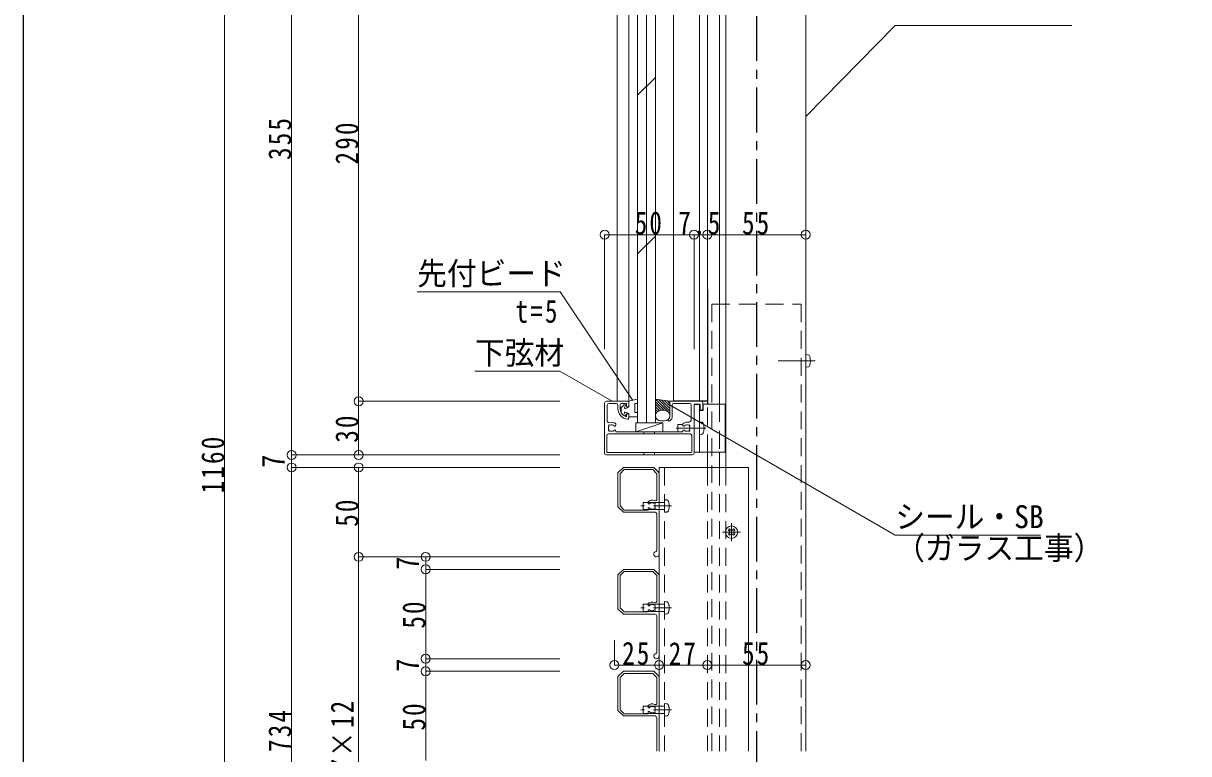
# Model space of a CAD drawing. Units: millimetres at full size, sheet at 1:5; some dimension numbers follow another scale. Extents: x -1050 to 1050, y -742 to 742.
# Drawn here: x -990 to -338, y -27 to 381 of the extents above; entities that cross this region are included whole.
import ezdxf
from ezdxf.enums import TextEntityAlignment as Align

# ---------------------------------------------------------------- set-up
doc = ezdxf.new("R2010")
doc.units = ezdxf.units.MM
doc.header["$LTSCALE"] = 5
doc.linetypes.add('CHAIN1', pattern=[8, 5, -1, 1, -1])
doc.linetypes.add('DASHED2', pattern=[3, 2, -1])
doc.layers.add('0-0_通り芯', color=7, linetype='CHAIN1')
doc.layers.add('1-5_図枠1_1', color=7, linetype='Continuous')
for name, color, linetype, lineweight in [('0-3_寸法', 54, 'Continuous', 20), ('0-4_手摺部材', 92, 'Continuous', 20), ('0-6_パネル', 4, 'Continuous', 20), ('0-7_ガラス', 6, 'Continuous', 20), ('0-8_その他', 11, 'Continuous', 20), ('0-9_文字', 3, 'Continuous', 20), ('0-A_支柱', 6, 'Continuous', 20), ('0-B_足元', 4, 'Continuous', 20)]:
    doc.layers.add(name, color=color, linetype=linetype, lineweight=lineweight)
doc.styles.add('ＭＳ ゴシック', font='')
doc.styles.get('ＭＳ ゴシック').set_extended_font_data('MS Gothic')

# ---------------------------------------------------------------- blocks, each defined once
blk = doc.blocks.new('dimension_origin')
at = {"color": 0, "linetype": 'Continuous', "lineweight": -2}
blk.add_circle((0, 0), 1.25, dxfattribs=at)

msp = doc.modelspace()

# ---------------------------------------------------------------- linework, layer by layer
at = {"layer": '0-0_通り芯'}
msp.add_line((-580, 505.456), (-580, -411.793), dxfattribs=at)
at = {"layer": '0-0_通り芯', "linetype": 'Continuous'}
for p, q in [((-607.5, 232.5), (-607.5, 168.5)), ((-607.5, 170), (-626.5, 170)), ((-615, 168.5), (-612, 168.5))]:
    msp.add_line(p, q, dxfattribs=at)
at = {"layer": '0-3_寸法'}
for p, q in [((-877.5, 495), (-877.5, -224.293)), ((-840, 140), (-840, 495)), ((-802.5, 170), (-802.5, 460)), ((-665, 199.18), (-665, 263.207)), ((-665, 263.207), (-615, 263.207)), ((-615, 199.18), (-615, 263.207)), ((-615, 263.207), (-607.5, 263.207)), ((-607.5, 263.207), (-552.5, 263.207)), ((-802.5, 140), (-802.5, 170)), ((-690, 170), (-802.5, 170)), ((-840, 133), (-840, 140)), ((-690, 140), (-840, 140)), ((-840, -160.293), (-840, 133)), ((-690, 133), (-840, 133)), ((-802.5, 83), (-802.5, 133)), ((-802.5, -160.293), (-802.5, 83)), ((-690, 83), (-802.5, 83)), ((-765, 76), (-765, 83)), ((-765, 26), (-765, 76)), ((-690, 76), (-765, 76)), ((-659.5, 22.469), (-659.5, 36.377)), ((-634.5, 13.979), (-634.5, 27.887)), ((-765, 19), (-765, 26)), ((-690, 26), (-765, 26)), ((-659.5, 22.469), (-634.5, 22.469)), ((-634.5, 22.469), (-607.5, 22.469)), ((-607.5, 22.469), (-552.5, 22.469)), ((-765, -31), (-765, 19)), ((-690, 19), (-765, 19))]:
    msp.add_line(p, q, dxfattribs=at)
at = {"layer": '0-3_寸法', "linetype": 'DASHED2'}
for p, q in [((-643, 153), (-643, 151.8)), ((-637, 151.8), (-637, 153)), ((-643, 141.3), (-643, 140)), ((-637, 140), (-637, 141.3))]:
    msp.add_line(p, q, dxfattribs=at)
at = {"layer": '0-4_手摺部材'}
for p, q in [((-658.003, 170), (-658.003, 459)), ((-651.5, 460), (-651.5, 170)), ((-626.5, 170), (-626.5, 459)), ((-612, 170), (-612, 459)), ((-664, 170), (-651.5, 170)), ((-651.5, 170), (-651.5, 167.5)), ((-628.5, 161), (-628.5, 170)), ((-628.5, 170), (-611, 170)), ((-665, 141), (-665, 169)), ((-663.5, 159.03), (-663.5, 167.8)), ((-662.5, 168.8), (-658.5, 168.8)), ((-657.5, 166), (-657.5, 167.8)), ((-656.3, 166), (-656.3, 168.3)), ((-655.8, 168.8), (-652.7, 168.8)), ((-652.7, 167), (-652.7, 168.8)), ((-652.7, 167), (-652, 167)), ((-652.7, 161.352), (-652.7, 163)), ((-652, 163), (-652.7, 163)), ((-627.3, 161), (-627.3, 167.8)), ((-626.3, 168.8), (-617.5, 168.8)), ((-616.5, 159.936), (-616.5, 167.8)), ((-615, 168.5), (-611.5, 168.5)), ((-615, 141), (-615, 168.5)), ((-611.5, 165.75), (-611.5, 168.5)), ((-610, 165.75), (-610, 169)), ((-658.7, 156.668), (-658.7, 157.366)), ((-651.5, 160.523), (-651.5, 162.5)), ((-629.5, 160), (-629.5, 159.2)), ((-624, 157), (-624, 153)), ((-621.3, 157), (-624, 157)), ((-621.3, 156.668), (-621.3, 157.366)), ((-610.881, 158.402), (-612, 158.5)), ((-612, 158.5), (-612, 151.5)), ((-663.8, 141.8), (-663.8, 150.8)), ((-662.8, 151.8), (-617.2, 151.8)), ((-658.7, 153), (-658.7, 153.332)), ((-624, 153), (-621.3, 153)), ((-616.2, 141.8), (-616.2, 150.8)), ((-610.881, 151.598), (-612, 151.5)), ((-616, 140), (-664, 140)), ((-616.7, 141.3), (-663.3, 141.3)), ((-634.5, 133), (-584.5, 133)), ((-634.5, 133), (-634.5, -25.713)), ((-584.5, 133), (-584.5, -25.713)), ((-595.196, 97.373), (-595.766, 97.964)), ((-594.545, 98.023), (-595.136, 98.594)), ((-594.545, 98.023), (-594, 97.825)), ((-593.455, 98.023), (-594, 97.825)), ((-593.455, 98.023), (-592.864, 98.594)), ((-592.805, 97.373), (-592.234, 97.964)), ((-595.196, 96.283), (-595.766, 95.692)), ((-595.196, 97.373), (-594.997, 96.828)), ((-595.196, 96.283), (-594.997, 96.828)), ((-594.545, 95.632), (-595.136, 95.062)), ((-594.545, 95.632), (-594, 95.831)), ((-593.455, 95.632), (-594, 95.831)), ((-593.455, 95.632), (-592.864, 95.062)), ((-592.805, 97.373), (-593.003, 96.828)), ((-592.805, 96.283), (-593.003, 96.828)), ((-592.805, 96.283), (-592.234, 95.692))]:
    msp.add_line(p, q, dxfattribs=at)
at = {"layer": '0-4_手摺部材', "linetype": 'CHAIN1'}
for p, q in [((-608.4, 155), (-625, 155)), ((-594, 101.828), (-594, 91.828)), ((-589, 96.828), (-599, 96.828))]:
    msp.add_line(p, q, dxfattribs=at)
at = {"layer": '0-4_手摺部材', "linetype": 'DASHED2'}
for p, q in [((-631.5, 133), (-631.5, -25.713)), ((-627.642, 111.463), (-644.808, 111.463)), ((-643.463, 109.463), (-643.463, 113.463)), ((-630.344, 114.866), (-631.463, 114.963)), ((-631.463, 107.963), (-631.463, 114.963)), ((-630.344, 108.061), (-631.463, 107.963)), ((-627.642, 54.463), (-644.808, 54.463)), ((-643.463, 52.463), (-643.463, 56.463)), ((-630.344, 57.866), (-631.463, 57.963)), ((-631.463, 50.963), (-631.463, 57.963)), ((-630.344, 51.061), (-631.463, 50.963)), ((-630.344, 0.866), (-631.463, 0.963)), ((-631.463, -6.037), (-631.463, 0.963)), ((-627.642, -2.537), (-644.808, -2.537)), ((-643.463, -4.537), (-643.463, -0.537)), ((-630.344, -5.939), (-631.463, -6.037))]:
    msp.add_line(p, q, dxfattribs=at)
at = {"layer": '0-4_手摺部材'}
msp.add_lwpolyline([(-658.7, 153), (-621.3, 153), (-621.3, 153.332)], dxfattribs=at)
at = {"layer": '0-4_手摺部材', "linetype": 'DASHED2'}
for points in [[(-631.463, 113.463), (-634.663, 113.463), (-643.463, 113.463)], [(-631.463, 109.463), (-634.663, 109.463), (-643.463, 109.463)], [(-631.463, 56.463), (-634.663, 56.463), (-643.463, 56.463)], [(-631.463, 52.463), (-634.663, 52.463), (-643.463, 52.463)], [(-631.463, -0.537), (-634.663, -0.537), (-643.463, -0.537)], [(-631.463, -4.537), (-634.663, -4.537), (-643.463, -4.537)]]:
    msp.add_lwpolyline(points, dxfattribs=at)
at = {"layer": '0-4_手摺部材'}
msp.add_circle((-594, 96.828), 3.5, dxfattribs=at)
for centre, radius, start, end in [((-664, 169), 1, 90, 180), ((-611, 169), 1, 0, 90), ((-662.5, 167.8), 1, 90, 180), ((-658.5, 167.8), 1, 0, 90), ((-651.5, 166), 6, 180, 264.78409), ((-655.8, 168.3), 0.5, 90, 180), ((-651.5, 166), 4.8, 180, 255.52249), ((-652, 167.5), 0.5, 270, 360), ((-652, 162.5), 0.5, 0, 90), ((-626.3, 167.8), 1, 90, 180), ((-617.5, 167.8), 1, 0, 90), ((-610.75, 165.75), 0.75, 180, 360), ((-662.5, 159.03), 1, 180, 290.41621), ((-662.273, 156.273), 0.5, 37.01643, 232.98355), ((-661, 155), 3.3, 45.81561, 110.41621), ((-661, 155), 1.8, 44.28012, 119.03288), ((-659.289, 156.668), 0.589, 224.28012, 360), ((-652, 160.523), 0.5, 264.78409, 360), ((-629.5, 161), 1, 270, 360), ((-629.3, 159.2), 0.2, 180, 270), ((-629.3, 161), 2, 270, 360), ((-619, 155), 3.3, 80.79311, 134.18439), ((-620.711, 156.668), 0.589, 180, 315.71988), ((-619, 155), 1.8, 60.96712, 135.71988), ((-618.2, 159.936), 1.7, 260.79311, 360), ((-617.727, 156.273), 0.5, 307.01645, 142.98357), ((-610.994, 157.107), 1.3, 15.88085, 85), ((-618.4, 155), 9, 344.11915, 15.88085), ((-662.8, 150.8), 1, 90, 180), ((-661, 155), 1.8, 150.9671, 209.0329), ((-662.273, 153.727), 0.5, 127.01645, 322.98357), ((-661, 155), 1.8, 240.96712, 315.71988), ((-659.289, 153.332), 0.589, 0, 135.71988), ((-620.711, 153.332), 0.589, 44.28012, 180), ((-619, 155), 1.8, 224.28012, 299.03288), ((-617.727, 153.727), 0.5, 217.01643, 52.98355), ((-619, 155), 1.8, 330.9671, 29.0329), ((-617.2, 150.8), 1, 0, 90), ((-610.994, 152.893), 1.3, 275, 344.11915), ((-664, 141), 1, 180, 270), ((-663.3, 141.8), 0.5, 180, 270), ((-616.7, 141.8), 0.5, 270, 360), ((-616, 141), 1, 270, 360), ((-594, 96.828), 2.1, 122.7575, 147.2425), ((-594, 96.828), 2.1, 32.7575, 57.2425), ((-594, 96.828), 2.1, 212.7575, 237.2425), ((-594, 96.828), 2.1, 302.7575, 327.25394)]:
    msp.add_arc(centre, radius, start, end, dxfattribs=at)
at = {"layer": '0-4_手摺部材', "linetype": 'DASHED2'}
for centre, radius, start, end in [((-630.457, 113.57), 1.3, 15.88085, 85), ((-637.863, 111.463), 9, 344.11915, 15.88085), ((-630.457, 109.356), 1.3, 275, 344.11915), ((-630.457, 56.57), 1.3, 15.88085, 85), ((-637.863, 54.463), 9, 344.11915, 15.88085), ((-630.457, 52.356), 1.3, 275, 344.11915), ((-630.457, -0.43), 1.3, 15.88085, 85), ((-630.457, -4.644), 1.3, 275, 344.11915), ((-637.863, -2.537), 9, 344.11915, 15.88085)]:
    msp.add_arc(centre, radius, start, end, dxfattribs=at)
at = {"layer": '0-6_パネル'}
for p, q in [((-656.3, 129.503), (-654.003, 131.8)), ((-654.003, 131.8), (-637.997, 131.8)), ((-656.3, 111.497), (-656.3, 129.503)), ((-654.003, 109.2), (-656.3, 111.497)), ((-640.7, 113.062), (-640.7, 113.662)), ((-640.7, 109.2), (-654.003, 109.2)), ((-640.7, 109.2), (-640.7, 109.938)), ((-635.8, 107), (-635.8, 86.477)), ((-656.3, 72.503), (-654.003, 74.8)), ((-656.3, 54.497), (-656.3, 72.503)), ((-654.003, 74.8), (-637.997, 74.8)), ((-654.003, 52.2), (-656.3, 54.497)), ((-640.7, 52.2), (-654.003, 52.2)), ((-640.7, 56.062), (-640.7, 56.662)), ((-640.7, 52.2), (-640.7, 52.938)), ((-635.8, 50), (-635.8, 29.477)), ((-656.3, 15.503), (-654.003, 17.8)), ((-656.3, -2.503), (-656.3, 15.503)), ((-654.003, 17.8), (-637.997, 17.8)), ((-654.003, -4.8), (-656.3, -2.503)), ((-640.7, -4.8), (-654.003, -4.8)), ((-640.7, -0.938), (-640.7, -0.338)), ((-640.7, -4.8), (-640.7, -4.062)), ((-635.8, -7), (-635.8, -25.713)), ((-634.5, -14), (-634.5, -25.713))]:
    msp.add_line(p, q, dxfattribs=at)
for points in [[(-636.8, 108), (-654.5, 108), (-657.5, 111), (-657.5, 130), (-654.5, 133), (-637.5, 133), (-634.5, 130), (-634.5, 84.5)], [(-637.997, 131.8), (-635.7, 129.503), (-635.7, 115.35)], [(-636.8, 51), (-654.5, 51), (-657.5, 54), (-657.5, 73), (-654.5, 76), (-637.5, 76), (-634.5, 73), (-634.5, 27.5)], [(-637.997, 74.8), (-635.7, 72.503), (-635.7, 58.35)], [(-636.8, -6), (-654.5, -6), (-657.5, -3), (-657.5, 16), (-654.5, 19), (-637.5, 19), (-634.5, 16), (-634.5, -25.713)], [(-637.997, 17.8), (-635.7, 15.503), (-635.7, 1.35)]]:
    msp.add_lwpolyline(points, dxfattribs=at)
for centre, radius, start, end in [((-640.2, 113.662), 0.5, 128.18348, 180), ((-640.195, 113.062), 0.505, 180, 317.34766), ((-638.5, 111.5), 3.25, 64.94238, 128.18348), ((-638.5, 111.5), 1.8, 60.96711, 137.34766), ((-637.227, 112.773), 0.5, 307.01644, 142.98356), ((-636.7, 115.35), 1, 244.94238, 360), ((-638.5, 111.5), 1.8, 330.96711, 29.03289), ((-640.195, 109.938), 0.505, 42.65234, 180), ((-638.5, 111.5), 1.8, 222.65234, 299.03289), ((-637.227, 110.227), 0.5, 217.01644, 52.98356), ((-636.8, 107), 1, 0, 90), ((-636, 84.5), 1.5, 98.62693, 360), ((-636.3, 86.477), 0.5, 278.62693, 360), ((-640.2, 56.662), 0.5, 128.18348, 180), ((-640.195, 56.062), 0.505, 180, 317.34766), ((-640.195, 52.938), 0.505, 42.65234, 180), ((-638.5, 54.5), 3.25, 64.94238, 128.18348), ((-638.5, 54.5), 1.8, 60.96711, 137.34766), ((-638.5, 54.5), 1.8, 222.65234, 299.03289), ((-637.227, 55.773), 0.5, 307.01644, 142.98356), ((-637.227, 53.227), 0.5, 217.01644, 52.98356), ((-636.7, 58.35), 1, 244.94238, 360), ((-638.5, 54.5), 1.8, 330.96711, 29.03289), ((-636.8, 50), 1, 0, 90), ((-636, 27.5), 1.5, 98.62693, 360), ((-636.3, 29.477), 0.5, 278.62693, 360), ((-640.2, -0.338), 0.5, 128.18348, 180), ((-638.5, -2.5), 3.25, 64.94238, 128.18348), ((-636.7, 1.35), 1, 244.94238, 360), ((-640.195, -0.938), 0.505, 180, 317.34766), ((-640.195, -4.062), 0.505, 42.65234, 180), ((-638.5, -2.5), 1.8, 60.96711, 137.34766), ((-638.5, -2.5), 1.8, 222.65234, 299.03289), ((-637.227, -1.227), 0.5, 307.01644, 142.98356), ((-637.227, -3.773), 0.5, 217.01644, 52.98356), ((-638.5, -2.5), 1.8, 330.96711, 29.03289), ((-636.8, -7), 1, 0, 90)]:
    msp.add_arc(centre, radius, start, end, dxfattribs=at)
at = {"layer": '0-7_ガラス'}
for p, q in [((-646.5, 158), (-646.5, 472)), ((-641.5, 472), (-641.5, 158)), ((-636.5, 158), (-636.5, 472)), ((-646.5, 341.173), (-636.5, 351.173)), ((-646.5, 252.446), (-636.5, 262.446))]:
    msp.add_line(p, q, dxfattribs=at)
at = {"layer": '0-8_その他'}
for p, q in [((-651.5, 169.883), (-651.5, 166.991)), ((-651.386, 170.028), (-646.686, 171.203)), ((-646.5, 171.058), (-646.5, 168.9)), ((-628.5, 170), (-636.5, 171.208)), ((-636.5, 171.164), (-629.824, 164.488)), ((-636.5, 169.75), (-631.75, 165)), ((-634.886, 170.964), (-628.5, 164.578)), ((-633.22, 170.713), (-628.5, 165.993)), ((-631.554, 170.461), (-628.5, 167.407)), ((-629.889, 170.21), (-628.5, 168.821)), ((-655.8, 166), (-655.8, 164)), ((-653.988, 168.078), (-655.66, 166.347)), ((-653.988, 161.922), (-655.66, 163.653)), ((-653.771, 166.549), (-653.329, 167.651)), ((-653.771, 163.451), (-653.329, 162.349)), ((-651.5, 163.009), (-651.5, 161.4)), ((-648, 168.6), (-648, 163.9)), ((-647.85, 168.75), (-646.65, 168.75)), ((-647.85, 163.75), (-646.65, 163.75)), ((-646.5, 163.6), (-646.5, 161.4)), ((-636.5, 168.336), (-633.164, 165)), ((-636.5, 166.922), (-634.43, 164.852)), ((-636.5, 165.507), (-635.352, 164.36)), ((-633.5, 165), (-631.5, 165)), ((-629.012, 163.676), (-628.5, 163.164)), ((-612, 168.5), (-612, 141.5)), ((-612, 164.8), (-609.8, 164.8)), ((-609.8, 164.8), (-609.8, 168.5)), ((-651.35, 161.25), (-646.65, 161.25)), ((-647.5, 153), (-632.5, 158)), ((-647.5, 158), (-647.5, 153)), ((-632.5, 158), (-647.5, 158)), ((-633.5, 159), (-631.5, 159)), ((-632.5, 153), (-632.5, 158)), ((-615, 141.5), (-597.5, 141.5))]:
    msp.add_line(p, q, dxfattribs=at)
msp.add_lwpolyline([(-597.5, 141.5), (-597.5, 168.5), (-609.8, 168.5)], dxfattribs=at)
for centre, radius, start, end in [((-651.35, 169.883), 0.15, 104.03624, 180), ((-646.65, 171.058), 0.15, 0, 104.03624), ((-655.3, 166), 0.5, 135.9867, 180), ((-655.3, 164), 0.5, 180, 224.0133), ((-653.7, 167.8), 0.4, 338.12576, 135.9867), ((-653.4, 166.4), 0.4, 158.12576, 293.77732), ((-653.4, 163.6), 0.4, 66.22268, 201.87424), ((-661.302, 184.336), 20, 293.77732, 299.09547), ((-661.302, 145.664), 20, 60.90453, 66.22268), ((-651.65, 166.991), 0.15, 299.09547, 360), ((-651.65, 163.009), 0.15, 0, 60.90453), ((-647.85, 168.6), 0.15, 90, 180), ((-647.85, 163.9), 0.15, 180, 270), ((-646.65, 168.9), 0.15, 270, 360), ((-646.65, 163.6), 0.15, 0, 90), ((-633.5, 162), 3, 90, 180), ((-631.5, 162), 3, 0, 90), ((-653.7, 162.2), 0.4, 224.0133, 21.87424), ((-651.35, 161.4), 0.15, 180, 270), ((-646.65, 161.4), 0.15, 270, 360), ((-633.5, 162), 3, 180, 270), ((-631.5, 162), 3, 270, 360)]:
    msp.add_arc(centre, radius, start, end, dxfattribs=at)
at = {"layer": '0-9_文字'}
for p, q in [((-647.5, 153), (-632.5, 153)), ((-646.5, 153), (-631.5, 153))]:
    msp.add_line(p, q, dxfattribs=at)
for points in [[(-552.5, 329.28), (-502.5, 380.26), (-403.75, 380.26)], [(-649.218, 170.425), (-689.807, 231.288), (-769.807, 231.288)], [(-660.821, 170), (-690, 186.846), (-737.5, 186.846)], [(-629.305, 168.445), (-502.5, 95.21), (-421.25, 95.21)]]:
    msp.add_lwpolyline(points, dxfattribs=at)
at = {"layer": '0-A_支柱'}
for p, q in [((-607.5, 465), (-607.5, 308.417)), ((-600.7, 465), (-600.7, 308.417)), ((-597.2, 464.309), (-597.2, 308.417)), ((-552.5, 465), (-552.5, 308.417)), ((-607.5, 308.417), (-607.5, 168.5)), ((-600.7, 308.417), (-600.7, 168.5)), ((-597.2, 308.417), (-597.2, 133)), ((-552.5, 308.417), (-552.5, -25.713)), ((-607.5, 141.5), (-607.5, 133)), ((-600.7, 141.5), (-600.7, 133))]:
    msp.add_line(p, q, dxfattribs=at)
at = {"layer": '0-A_支柱', "linetype": 'DASHED2'}
for p, q in [((-607.5, 141.5), (-607.5, 168.5)), ((-600.7, 168.5), (-600.7, 141.5)), ((-607.5, 133), (-607.5, -25.713)), ((-600.7, 133), (-600.7, -25.713)), ((-597.2, 133), (-597.2, -25.713))]:
    msp.add_line(p, q, dxfattribs=at)
at = {"layer": '0-B_足元', "linetype": 'DASHED2'}
msp.add_line((-605, 224.351), (-605, -25.713), dxfattribs=at)
at = {"layer": '0-B_足元'}
for p, q in [((-551.381, 196.086), (-552.5, 196.184)), ((-552.5, 196.184), (-552.5, 189.184)), ((-551.381, 189.282), (-552.5, 189.184))]:
    msp.add_line(p, q, dxfattribs=at)
at = {"layer": '0-B_足元', "linetype": 'CHAIN1'}
msp.add_line((-547.28, 192.684), (-567.895, 192.684), dxfattribs=at)
at = {"layer": '0-B_足元', "linetype": 'DASHED2'}
msp.add_lwpolyline([(-605, 224.351), (-555, 224.351), (-555, -25.713)], dxfattribs=at)
at = {"layer": '0-B_足元'}
for centre, radius, start, end in [((-551.494, 194.791), 1.3, 15.88085, 85), ((-551.494, 190.577), 1.3, 275, 344.11915), ((-558.9, 192.684), 9, 344.11915, 15.88085)]:
    msp.add_arc(centre, radius, start, end, dxfattribs=at)
at = {"layer": '1-5_図枠1_1'}
msp.add_lwpolyline([(-990, 682.5), (-990, -707.5), (990, -707.5)], dxfattribs=at)

# ---------------------------------------------------------------- block references
at = {"layer": '0-3_寸法', "xscale": 2, "yscale": 2}
for p, rotation in [((-665, 263.207), 180), ((-615, 263.207), 180), ((-607.5, 263.207), 180), ((-802.5, 170), 90), ((-802.5, 170), 270), ((-840, 140), 90), ((-840, 140), 270), ((-802.5, 140), 270), ((-840, 133), 90), ((-840, 133), 270), ((-802.5, 133), 90), ((-802.5, 83), 90), ((-802.5, 83), 270), ((-765, 83), 90), ((-765, 76), 90), ((-765, 76), 270), ((-765, 26), 90), ((-765, 26), 270), ((-765, 19), 90), ((-765, 19), 270), ((-659.5, 22.469), 180), ((-634.5, 22.469), 180), ((-607.5, 22.469), 180)]:
    msp.add_blockref('dimension_origin', p, dxfattribs=dict(at, rotation=rotation))
for p in [(-615, 263.207), (-607.5, 263.207), (-552.5, 263.207), (-634.5, 22.469), (-607.5, 22.469), (-552.5, 22.469)]:
    msp.add_blockref('dimension_origin', p, dxfattribs=at)

# ---------------------------------------------------------------- texts
at = {"layer": '0-3_寸法', "style": 'ＭＳ ゴシック', "width": 0.85}
for p in [(-840, 132.75), (-765, 75.75), (-765, 18.75)]:
    msp.add_text('7', height=12.83, rotation=90, dxfattribs=at).set_placement(p, align=Align.BOTTOM_LEFT)
at = {"layer": '0-3_寸法', "char_height": 12.83, "attachment_point": 7, "rotation": 90, "style": 'ＭＳ ゴシック'}
for s, insert in [('\\T1.18;\\W0.8;355', (-840, 305)), ('\\T1.18;\\W0.8;290', (-802.5, 302.5)), ('\\T1.17;\\W0.8;30', (-802.5, 146.875)), ('\\T1.18;\\W0.8;1160', (-877.5, 118.479)), ('\\T1.17;\\W0.8;50', (-802.5, 99.875)), ('\\T1.17;\\W0.8;50', (-765, 42.875)), ('\\T1.16;\\W0.8;684=@57×12', (-802.5, -85.521)), ('\\T1.17;\\W0.8;50', (-765, -14.125)), ('\\T1.18;\\W0.8;734', (-840, -26.146))]:
    msp.add_mtext(s, dxfattribs=dict(at, insert=insert))
at = {"layer": '0-3_寸法', "char_height": 12.83, "attachment_point": 7, "style": 'ＭＳ ゴシック'}
for s, insert in [('\\T1.17;\\W0.8;50', (-648.125, 263.207)), ('\\T1.18;\\W0.8;7.5', (-623.75, 263.207)), ('\\T1.17;\\W0.8;55', (-588.125, 263.207)), ('\\T1.17;\\W0.8;25', (-655.125, 22.469)), ('\\T1.17;\\W0.8;27', (-629.125, 22.469)), ('\\T1.17;\\W0.8;55', (-588.125, 22.469))]:
    msp.add_mtext(s, dxfattribs=dict(at, insert=insert))
at = {"layer": '0-9_文字', "style": 'ＭＳ ゴシック', "width": 0.95}
for s, p in [('先付ビード', (-769.807, 231.288)), ('下弦材', (-737.5, 186.846)), ('シール・SB', (-502.5, 95.21)), ('（ガラス工事）', (-502.5, 77.71))]:
    msp.add_text(s, height=12.83, dxfattribs=at).set_placement(p, align=Align.BOTTOM_LEFT)
at = {"layer": '0-9_文字', "insert": (-714.807, 213.788), "char_height": 12.83, "attachment_point": 7, "style": 'ＭＳ ゴシック'}
msp.add_mtext('\\T1.18;\\W0.8;t=5', dxfattribs=at)

doc.saveas('drawing.dxf')
